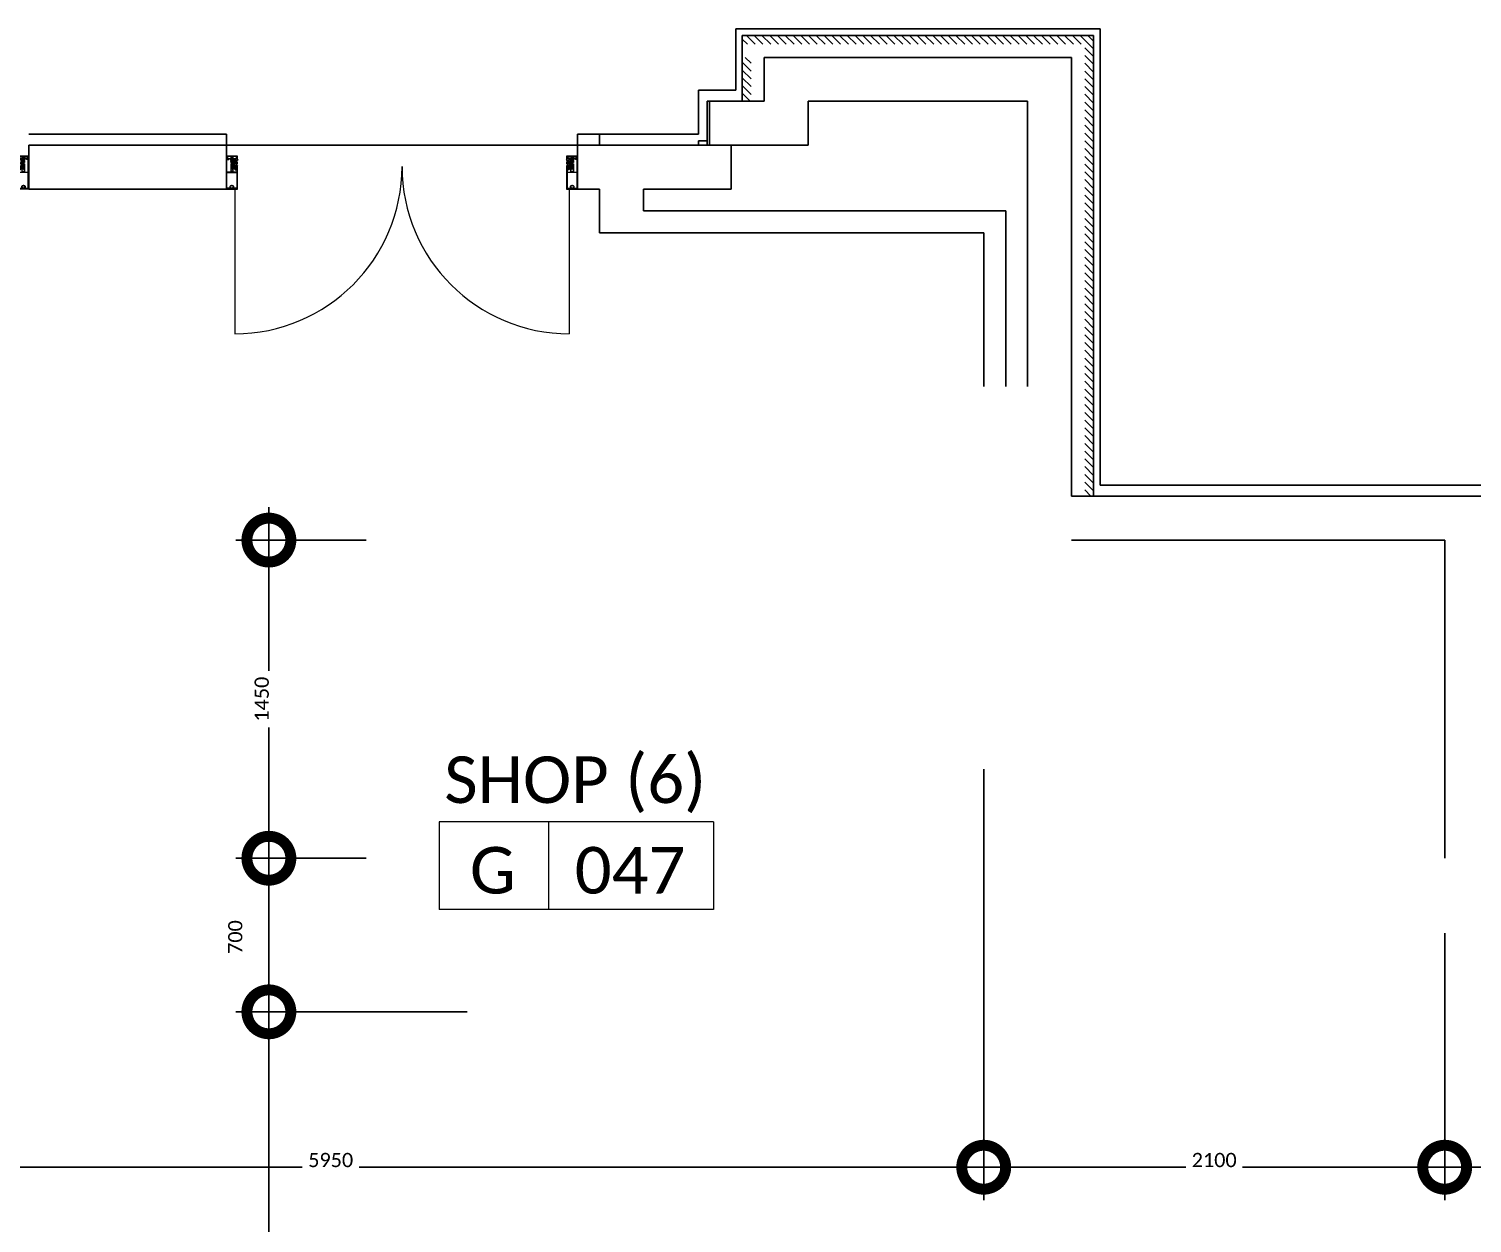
# Model space of a CAD drawing. Header units: metres. Extents: x 22.6 to 101.3, y 9.4 to 67.4.
# Drawn here: x 81.14 to 87.72, y 60.43 to 65.88 of the extents above; entities that cross this region are included whole.
import ezdxf

# ---------------------------------------------------------------- set-up
doc = ezdxf.new("R2010")
doc.units = ezdxf.units.M
doc.linetypes.add('ECG_Line-Ptrn-Sold', pattern=[9144.001, 9144, -0.001])
doc.layers.add('00', color=252, linetype='Continuous')
for name, color, linetype, lineweight in [('A-DIM', 7, 'Continuous', 5), ('A-DOOR', 5, 'Continuous', 5), ('A-HATCH', 1, 'Continuous', 9), ('A-TEXT', 7, 'ECG_Line-Ptrn-Sold', 13), ('A-WIN', 4, 'ECG_Line-Ptrn-Sold', 5)]:
    doc.layers.add(name, color=color, linetype=linetype, lineweight=lineweight)
doc.styles.add('Calibri', font='calibri.ttf', dxfattribs={"height": 0.212639})
doc.dimstyles.new('ECG_Dimn-Detl-100', dxfattribs={"dimscale": 0.3048, "dimtxt": 0.25, "dimasz": 1.312336, "dimexe": 0.492126, "dimexo": 0.0625, "dimgap": 0, "dimtad": 1, "dimdec": 0, "dimlfac": 1000, "dimzin": 0, "dimdsep": 46, "dimtxsty": 'Calibri', "dimblk1": 'DOTSMALL', "dimblk2": 'DOTSMALL', "dimsah": 1, "dimcen": 0.09, "dimdle": 0.492126, "dimazin": 0, "dimtfac": 1, "dimtdec": 4, "dimtix": 1, "dimtmove": 0, "dimatfit": 3, "dimfxl": 0.492126, "dimfxlon": 1, "dimtvp": 1, "dimtolj": 1, "dimtzin": 0, "dimarcsym": 2})
doc.dimstyles.new('ECG_Dimn-Detl-100_1', dxfattribs={"dimscale": 0.3048, "dimtxt": 0.25, "dimasz": 1.312336, "dimexe": 0.492126, "dimexo": 0.0625, "dimgap": 0, "dimtad": 1, "dimdec": 0, "dimlfac": 1000, "dimzin": 0, "dimdsep": 46, "dimtxsty": 'Calibri', "dimblk1": 'DOTSMALL', "dimblk2": 'DOTSMALL', "dimsah": 1, "dimcen": 0.09, "dimdle": 0.492126, "dimazin": 0, "dimtfac": 1, "dimtdec": 4, "dimtix": 1, "dimtmove": 2, "dimatfit": 3, "dimfxl": 0.492126, "dimfxlon": 1, "dimtvp": 1, "dimtolj": 1, "dimtzin": 0, "dimarcsym": 2})
doc.dimstyles.new('ECG_Dimn-Detl-100_2', dxfattribs={"dimscale": 0.3048, "dimtxt": 0.25, "dimasz": 1.312336, "dimexe": 0.492126, "dimexo": 0.0625, "dimgap": 0, "dimtad": 1, "dimdec": 0, "dimlfac": 1000, "dimzin": 0, "dimdsep": 46, "dimtxsty": 'Calibri', "dimblk1": 'DOTSMALL', "dimblk2": 'DOTSMALL', "dimsah": 1, "dimcen": 0.09, "dimdle": 0.492126, "dimazin": 0, "dimtfac": 1, "dimtdec": 4, "dimtix": 1, "dimtmove": 0, "dimatfit": 3, "dimfxl": 0.492126, "dimfxlon": 1, "dimtvp": 1, "dimtolj": 1, "dimtzin": 0, "dimarcsym": 2})
pattern_1 = [(135, (0, 0), (-0.0176776695, -0.0176776695), [])]

# ---------------------------------------------------------------- blocks, each defined once
blk = doc.blocks.new('M_Door-Curtain-Wall-Double-Storefront - M_Door-Curtain-Wall-Double-Storefront-3337631-GROUND FLOOR PLAN')
at = {"layer": 'A-DOOR'}
for p, q in [((-0.762, 0.118), (-0.762, 0.7775)), ((0.762, 0.118), (0.762, 0.7775))]:
    blk.add_line(p, q, dxfattribs=at)
for centre, start, end in [((-0.762, 0.0155), 0, 90), ((0.762, 0.0155), 90, 180)]:
    blk.add_arc(centre, 0.762, start, end, dxfattribs=at)
blk = doc.blocks.new('Rectangular Mullion - ECG-RIGHT-END-MULION-PROFIL-1987638-GROUND FLOOR PLAN')
at = {"layer": 'A-HATCH'}
for p, q in [((-0.0297, 0.0186), (-0.0315, 0.0129)), ((-0.0309, 0.0126), (-0.0292, 0.014)), ((-0.0299, 0.019), (-0.0299, 0.031)), ((-0.029, 0.019), (-0.0299, 0.019)), ((-0.0265, 0.019), (-0.0297, 0.019)), ((-0.0234, 0.0056), (-0.0292, 0.0056)), ((-0.0292, -0.0036), (-0.0292, 0.0056)), ((-0.0283, 0.004), (-0.0292, 0.004)), ((-0.0292, 0.004), (-0.0292, -0.0036)), ((-0.0284, 0.0225), (-0.029, 0.019)), ((-0.0049, 0.032), (-0.0289, 0.032)), ((-0.0282, 0.0224), (-0.0288, 0.019)), ((-0.0288, 0.019), (-0.0271, 0.019)), ((-0.0285, 0.0139), (-0.0282, 0.0126)), ((-0.0284, 0.03), (-0.0284, 0.0245)), ((-0.0283, 0.0048), (-0.024, 0.0048)), ((-0.0283, 0.0048), (-0.0283, 0.004)), ((-0.024, 0.0048), (-0.0283, 0.0048)), ((-0.0279, 0.0305), (-0.0049, 0.0305)), ((-0.0263, 0.028), (-0.0277, 0.0244)), ((-0.0277, 0.0126), (-0.0273, 0.0139)), ((-0.0273, 0.021), (-0.0263, 0.022)), ((-0.0273, 0.02), (-0.0273, 0.021)), ((-0.0265, 0.0213), (-0.0271, 0.0207)), ((-0.0267, 0.0139), (-0.0264, 0.0126)), ((-0.0265, 0.0203), (-0.0265, 0.019)), ((-0.0252, 0.028), (-0.0263, 0.028)), ((-0.0263, 0.022), (-0.0243, 0.022)), ((-0.0247, 0.0216), (-0.0258, 0.0216)), ((-0.0258, 0.0126), (-0.0255, 0.0139)), ((-0.0257, 0.0205), (-0.0257, 0.0185)), ((-0.0243, 0.0236), (-0.0253, 0.0264)), ((-0.0246, 0.0266), (-0.0252, 0.028)), ((-0.025, 0.0139), (-0.0247, 0.0126)), ((-0.0247, 0.0185), (-0.0247, 0.0205)), ((-0.0231, 0.0236), (-0.0243, 0.0236)), ((-0.0243, 0.022), (-0.0233, 0.021)), ((-0.0241, 0.0126), (-0.0238, 0.0139)), ((-0.024, 0.0048), (-0.022, 0.0035)), ((-0.022, 0.0035), (-0.024, 0.0048)), ((-0.0233, 0.0207), (-0.0239, 0.0213)), ((-0.0239, 0.019), (-0.0239, 0.0203)), ((-0.0207, 0.019), (-0.0239, 0.019)), ((-0.0049, 0.019), (-0.0235, 0.019)), ((-0.0202, 0.0036), (-0.0234, 0.0056)), ((-0.0233, 0.021), (-0.0233, 0.02)), ((-0.0232, 0.0139), (-0.0228, 0.0126)), ((-0.0213, 0.0218), (-0.0231, 0.0236)), ((-0.0223, 0.0126), (-0.0219, 0.0139)), ((-0.022, 0.0035), (-0.022, -0.0032)), ((-0.022, -0.0032), (-0.022, 0.0035)), ((-0.0113, 0.022), (-0.0213, 0.021)), ((-0.0213, 0.021), (-0.0213, 0.0218)), ((-0.0213, 0.014), (-0.0196, 0.0126)), ((-0.019, 0.0129), (-0.0207, 0.0186)), ((-0.0202, -0.0031), (-0.0202, 0.0036)), ((-0.0202, -0.0012), (-0.0202, 0.0013)), ((-0.0145, 0.0175), (-0.0145, -0.0266)), ((-0.011, 0.0175), (-0.0145, 0.0175)), ((-0.0113, 0.0223), (-0.0113, 0.0234)), ((-0.0113, 0.0234), (0.0014, 0.0234)), ((0.0014, 0.0223), (-0.0113, 0.0223)), ((-0.0049, 0.022), (-0.0113, 0.022)), ((-0.011, -0.0266), (-0.011, 0.0175)), ((-0.0079, 0.0183), (-0.0104, 0.0177)), ((-0.0104, 0.0177), (-0.0104, 0.0117)), ((-0.0086, 0.0117), (-0.0104, 0.0077)), ((-0.0104, 0.0117), (-0.0086, 0.0117)), ((-0.0104, 0.0077), (-0.0104, 0.0034)), ((-0.0104, 0.0034), (-0.0084, 0.0024)), ((-0.01, 0.0234), (-0.01, 0.0245)), ((-0.01, 0.0245), (0.0002, 0.0245)), ((0.0002, 0.0234), (-0.01, 0.0234)), ((-0.0098, 0.0167), (-0.0079, 0.0174)), ((-0.0098, 0.0127), (-0.0098, 0.0167)), ((-0.0079, 0.0122), (-0.0098, 0.0127)), ((-0.0096, 0.0275), (-0.0096, 0.0245)), ((-0.0096, 0.0069), (-0.0079, 0.0105)), ((-0.0096, 0.0041), (-0.0096, 0.0069)), ((-0.0084, 0.0035), (-0.0096, 0.0041)), ((-0.0015, 0.0277), (-0.0084, 0.0277)), ((-0.0084, 0.0024), (-0.0084, 0.0035)), ((-0.0079, 0.0174), (-0.0079, 0.0183)), ((-0.0079, 0.0105), (-0.0079, 0.0122)), ((-0.0077, 0.0177), (-0.0046, 0.0188)), ((-0.0022, 0.0175), (-0.0077, 0.0155)), ((-0.0022, 0.0154), (-0.0077, 0.0133)), ((-0.0022, 0.0132), (-0.0077, 0.0112)), ((-0.0022, 0.011), (-0.0077, 0.009)), ((-0.0022, 0.0096), (-0.0077, 0.0076)), ((-0.0022, 0.0074), (-0.0077, 0.0054)), ((-0.0022, 0.0052), (-0.0077, 0.0032)), ((-0.0022, 0.0031), (-0.0077, 0.0011)), ((-0.0022, 0.0007), (-0.0076, -0.0013)), ((-0.0073, 0.0181), (-0.0056, 0.0188)), ((-0.0056, 0.0188), (-0.0073, 0.0181)), ((-0.0027, 0.018), (-0.0073, 0.0159)), ((-0.0073, 0.0159), (-0.0027, 0.018)), ((-0.0027, 0.0158), (-0.0073, 0.0137)), ((-0.0073, 0.0137), (-0.0027, 0.0158)), ((-0.0027, 0.0136), (-0.0073, 0.0116)), ((-0.0073, 0.0116), (-0.0027, 0.0136)), ((-0.0027, 0.0114), (-0.0073, 0.0094)), ((-0.0073, 0.0094), (-0.0027, 0.0114)), ((-0.0027, 0.01), (-0.0073, 0.008)), ((-0.0073, 0.008), (-0.0027, 0.01)), ((-0.0027, 0.0079), (-0.0073, 0.0058)), ((-0.0073, 0.0058), (-0.0027, 0.0079)), ((-0.0027, 0.0057), (-0.0073, 0.0036)), ((-0.0073, 0.0036), (-0.0027, 0.0057)), ((-0.0027, 0.0035), (-0.0073, 0.0015)), ((-0.0073, 0.0015), (-0.0027, 0.0035)), ((-0.0027, 0.0012), (-0.0073, -0.0009)), ((-0.0073, -0.0009), (-0.0027, 0.0012)), ((-0.0072, 0.0275), (-0.0072, 0.0245)), ((-0.0072, 0.0223), (-0.0027, 0.0223)), ((-0.0072, 0.0188), (-0.0072, 0.0223)), ((-0.0072, 0.0188), (-0.0056, 0.0188)), ((-0.0027, 0.0188), (-0.0072, 0.0188)), ((-0.0027, 0.0171), (-0.0072, 0.0151)), ((-0.0072, 0.0151), (-0.003, 0.017)), ((-0.0027, 0.0149), (-0.0072, 0.0129)), ((-0.0072, 0.0129), (-0.003, 0.0148)), ((-0.0027, 0.0127), (-0.0072, 0.0107)), ((-0.0072, 0.0107), (-0.003, 0.0126)), ((-0.0027, 0.0106), (-0.0072, 0.0085)), ((-0.0072, 0.0085), (-0.003, 0.0104)), ((-0.0027, 0.0092), (-0.0072, 0.0071)), ((-0.0072, 0.0071), (-0.003, 0.009)), ((-0.0027, 0.007), (-0.0072, 0.005)), ((-0.0072, 0.005), (-0.003, 0.0068)), ((-0.0027, 0.0048), (-0.0072, 0.0028)), ((-0.0072, 0.0028), (-0.003, 0.0047)), ((-0.0027, 0.0026), (-0.0072, 0.0006)), ((-0.0072, 0.0006), (-0.003, 0.0025)), ((-0.0027, 0.0003), (-0.0072, -0.0017)), ((-0.0072, -0.0017), (-0.003, 0.0001)), ((-0.007, 0.0173), (-0.0037, 0.0188)), ((-0.0037, 0.0188), (-0.007, 0.0173)), ((-0.0056, 0.0188), (-0.0046, 0.0188)), ((0.0191, 0.032), (-0.0049, 0.032)), ((-0.0049, 0.0305), (0.0181, 0.0305)), ((0.0015, 0.022), (-0.0049, 0.022)), ((0.0137, 0.019), (-0.0049, 0.019)), ((-0.0046, 0.0188), (-0.0037, 0.0188)), ((-0.0037, 0.0188), (-0.0027, 0.0188)), ((-0.0027, 0.0275), (-0.0027, 0.0245)), ((-0.0027, 0.0223), (-0.0027, 0.0188)), ((-0.0018, 0.0174), (-0.0018, 0.0183)), ((-0.0018, 0.0183), (0.0007, 0.0177)), ((0.0001, 0.0167), (-0.0018, 0.0174)), ((-0.0018, 0.0122), (0.0001, 0.0127)), ((-0.0018, 0.0105), (-0.0018, 0.0122)), ((-0.0001, 0.0069), (-0.0018, 0.0105)), ((-0.0014, 0.0035), (-0.0001, 0.0041)), ((-0.0014, 0.0024), (-0.0014, 0.0035)), ((0.0007, 0.0034), (-0.0014, 0.0024)), ((-0.0011, 0.0117), (0.0007, 0.0077)), ((0.0007, 0.0117), (-0.0011, 0.0117)), ((-0.0003, 0.0275), (-0.0003, 0.0245)), ((-0.0001, 0.0041), (-0.0001, 0.0069)), ((0.0001, 0.0127), (0.0001, 0.0167)), ((0.0002, 0.0245), (0.0002, 0.0234)), ((0.0007, 0.0177), (0.0007, 0.0117)), ((0.0007, 0.0077), (0.0007, 0.0034)), ((0.0014, 0.0234), (0.0014, 0.0223)), ((0.0115, 0.021), (0.0015, 0.022)), ((0.0098, 0.0167), (0.0098, 0.019)), ((0.0176, 0.0167), (0.0098, 0.0167)), ((0.0109, 0.019), (0.0141, 0.019)), ((0.0132, 0.0236), (0.0115, 0.0218)), ((0.0115, 0.0218), (0.0115, 0.021)), ((0.0144, 0.0236), (0.0132, 0.0236)), ((0.0145, 0.022), (0.0135, 0.021)), ((0.0135, 0.0207), (0.0141, 0.0213)), ((0.0135, 0.021), (0.0135, 0.02)), ((0.0141, 0.019), (0.0141, 0.0203)), ((0.0155, 0.0264), (0.0144, 0.0236)), ((0.0165, 0.022), (0.0145, 0.022)), ((0.0153, 0.028), (0.0148, 0.0266)), ((0.0148, 0.0216), (0.0159, 0.0216)), ((0.0149, 0.0185), (0.0149, 0.0205)), ((0.0165, 0.028), (0.0153, 0.028)), ((0.0159, 0.0205), (0.0159, 0.0185)), ((0.0178, 0.0244), (0.0165, 0.028)), ((0.0175, 0.021), (0.0165, 0.022)), ((0.0167, 0.0213), (0.0172, 0.0207)), ((0.0167, 0.0203), (0.0167, 0.019)), ((0.0167, 0.019), (0.0199, 0.019)), ((0.0175, 0.02), (0.0175, 0.021)), ((0.019, 0.019), (0.0176, 0.019)), ((0.0176, -0.041), (0.0176, 0.0167)), ((0.0184, 0.0224), (0.019, 0.019)), ((0.0185, 0.0225), (0.0192, 0.019)), ((0.0186, 0.03), (0.0186, 0.0245)), ((0.0192, 0.019), (0.0201, 0.019)), ((0.0201, 0.019), (0.0201, 0.031)), ((0.0201, 0.019), (0.0201, -0.118)), ((-0.0304, -0.0129), (-0.0312, -0.0136)), ((-0.0295, -0.0142), (-0.0309, -0.0128)), ((-0.0299, -0.0213), (-0.0276, -0.0213)), ((-0.0299, -0.118), (-0.0299, -0.0213)), ((-0.0289, -0.0135), (-0.0295, -0.0142)), ((-0.0292, -0.0036), (-0.0292, -0.0053)), ((-0.0283, -0.0036), (-0.0292, -0.0036)), ((-0.0292, -0.0036), (-0.0283, -0.0036)), ((-0.0292, -0.0053), (-0.0238, -0.0053)), ((-0.027, -0.0198), (-0.0285, -0.0213)), ((-0.0284, -0.0152), (-0.0277, -0.0145)), ((-0.0261, -0.0151), (-0.0284, -0.0175)), ((-0.0284, -0.0152), (-0.0269, -0.0168)), ((-0.0284, -0.0213), (-0.0284, -0.0152)), ((-0.0284, -0.0175), (-0.0276, -0.0183)), ((-0.0276, -0.0183), (-0.0284, -0.0191)), ((-0.0284, -0.0191), (-0.025, -0.0225)), ((-0.0269, -0.0213), (-0.0284, -0.0213)), ((-0.0284, -0.0225), (-0.0284, -0.0263)), ((-0.0269, -0.0225), (-0.0284, -0.0225)), ((-0.0284, -0.0263), (-0.0262, -0.0263)), ((-0.0283, -0.0044), (-0.0283, -0.0036)), ((-0.0283, -0.0036), (-0.0283, -0.0044)), ((-0.024, -0.0044), (-0.0283, -0.0044)), ((-0.0283, -0.0044), (-0.024, -0.0044)), ((-0.0278, -0.0225), (-0.0269, -0.0225)), ((-0.0269, -0.0241), (-0.0278, -0.0225)), ((-0.0276, -0.0196), (-0.0276, -0.0171)), ((-0.0276, -0.0213), (-0.0269, -0.022)), ((-0.0274, -0.0225), (-0.0258, -0.0241)), ((-0.0274, -0.0298), (-0.0274, -0.041)), ((-0.0194, -0.0298), (-0.0274, -0.0298)), ((-0.0274, -0.041), (-0.0104, -0.041)), ((-0.0274, -0.043), (-0.0274, -0.114)), ((0.0176, -0.043), (-0.0274, -0.043)), ((-0.0273, -0.0168), (-0.0249, -0.0168)), ((-0.0248, -0.0198), (-0.0273, -0.0198)), ((-0.0272, -0.0151), (-0.0254, -0.0151)), ((-0.0269, -0.022), (-0.0248, -0.0198)), ((-0.0269, -0.0225), (-0.0269, -0.0213)), ((-0.0243, -0.0241), (-0.0269, -0.0241)), ((-0.025, -0.0225), (-0.0267, -0.0241)), ((-0.0262, -0.0263), (-0.0262, -0.0278)), ((-0.0262, -0.0278), (-0.0222, -0.0278)), ((-0.0258, -0.0151), (-0.0228, -0.0181)), ((-0.0229, -0.0141), (-0.0256, -0.0168)), ((-0.0255, -0.0198), (-0.0241, -0.0213)), ((-0.0225, -0.0168), (-0.025, -0.0144)), ((-0.0247, -0.023), (-0.0236, -0.0241)), ((-0.0217, -0.0151), (-0.0246, -0.018)), ((-0.0246, -0.0171), (-0.0246, -0.0196)), ((-0.0246, -0.0185), (-0.0214, -0.0217)), ((-0.0234, -0.023), (-0.0245, -0.0241)), ((-0.0214, -0.0241), (-0.0243, -0.0241)), ((-0.0241, -0.0213), (-0.0226, -0.0198)), ((-0.022, -0.0032), (-0.024, -0.0044)), ((-0.024, -0.0044), (-0.022, -0.0032)), ((-0.0238, -0.0053), (-0.0202, -0.0031)), ((-0.0221, -0.0151), (-0.0232, -0.0139)), ((-0.0228, -0.0171), (-0.0228, -0.0196)), ((-0.0226, -0.0198), (-0.0201, -0.0198)), ((-0.0201, -0.0168), (-0.0225, -0.0168)), ((-0.0225, -0.023), (-0.0214, -0.0241)), ((-0.0204, -0.0198), (-0.0223, -0.0217)), ((-0.0207, -0.0225), (-0.0223, -0.0241)), ((-0.0222, -0.0263), (-0.0199, -0.0263)), ((-0.0222, -0.0278), (-0.0222, -0.0263)), ((-0.0202, -0.0151), (-0.0221, -0.0151)), ((-0.022, -0.0151), (-0.0203, -0.0168)), ((-0.0214, -0.022), (-0.0207, -0.0213)), ((-0.0214, -0.0213), (-0.0214, -0.0225)), ((-0.019, -0.0213), (-0.0214, -0.0213)), ((-0.0199, -0.0225), (-0.0214, -0.0225)), ((-0.0206, -0.0225), (-0.0214, -0.0241)), ((-0.0214, -0.0225), (-0.0207, -0.0225)), ((-0.0174, -0.013), (-0.0213, -0.0168)), ((-0.0197, -0.0213), (-0.0211, -0.0198)), ((-0.0207, -0.0213), (-0.0184, -0.0213)), ((-0.0201, -0.0149), (-0.019, -0.016)), ((-0.0199, -0.0263), (-0.0199, -0.0225)), ((-0.019, -0.0167), (-0.0198, -0.0176)), ((-0.0198, -0.0196), (-0.0198, -0.0171)), ((-0.0198, -0.0173), (-0.019, -0.0182)), ((-0.019, -0.0184), (-0.0198, -0.0192)), ((-0.0198, -0.0189), (-0.019, -0.0198)), ((-0.019, -0.0205), (-0.0197, -0.0213)), ((-0.019, -0.0138), (-0.0183, -0.0145)), ((-0.019, -0.0151), (-0.019, -0.0213)), ((-0.0184, -0.0213), (-0.0184, -0.0288)), ((-0.0168, -0.0138), (-0.0174, -0.013)), ((-0.0145, -0.0266), (-0.011, -0.0266)), ((-0.009, -0.0033), (-0.0104, -0.0033)), ((-0.0104, -0.0033), (-0.0088, -0.0033)), ((-0.0104, -0.041), (-0.0104, -0.0033)), ((-0.0088, -0.0033), (-0.0078, -0.0043)), ((-0.0084, -0.041), (-0.0084, -0.0372)), ((-0.0049, -0.041), (-0.0084, -0.041)), ((-0.0079, -0.0367), (-0.0019, -0.0367)), ((-0.0022, -0.0036), (-0.0078, -0.0057)), ((-0.0078, -0.0043), (-0.0078, -0.0266)), ((-0.0022, -0.0071), (-0.0078, -0.0092)), ((-0.0022, -0.0093), (-0.0078, -0.0113)), ((-0.0022, -0.0115), (-0.0078, -0.0135)), ((-0.0022, -0.0137), (-0.0078, -0.0157)), ((-0.0022, -0.0158), (-0.0078, -0.0179)), ((-0.0022, -0.018), (-0.0078, -0.02)), ((-0.0078, -0.0266), (-0.0049, -0.0295)), ((-0.0023, -0.0015), (-0.0077, -0.0035)), ((-0.0027, -0.001), (-0.0073, -0.0031)), ((-0.0073, -0.0031), (-0.0027, -0.001)), ((-0.0027, -0.0032), (-0.0073, -0.0053)), ((-0.0073, -0.0053), (-0.0027, -0.0032)), ((-0.0073, -0.0074), (-0.0027, -0.0054)), ((-0.0027, -0.0054), (-0.0073, -0.0074)), ((-0.0027, -0.0067), (-0.0073, -0.0087)), ((-0.0073, -0.0087), (-0.0027, -0.0067)), ((-0.0027, -0.0089), (-0.0073, -0.0109)), ((-0.0073, -0.0109), (-0.0027, -0.0089)), ((-0.0027, -0.011), (-0.0073, -0.0131)), ((-0.0073, -0.0131), (-0.0027, -0.011)), ((-0.0027, -0.0132), (-0.0073, -0.0153)), ((-0.0073, -0.0153), (-0.0027, -0.0132)), ((-0.0027, -0.0154), (-0.0073, -0.0174)), ((-0.0073, -0.0174), (-0.0027, -0.0154)), ((-0.0027, -0.0176), (-0.0073, -0.0196)), ((-0.0073, -0.0196), (-0.0027, -0.0176)), ((-0.0027, -0.0019), (-0.0072, -0.0039)), ((-0.0072, -0.0039), (-0.003, -0.002)), ((-0.0027, -0.0041), (-0.0072, -0.0061)), ((-0.0072, -0.0061), (-0.0031, -0.0042)), ((-0.0027, -0.0054), (-0.0072, -0.0074)), ((-0.0072, -0.0074), (-0.003, -0.0055)), ((-0.0027, -0.0076), (-0.0072, -0.0096)), ((-0.0072, -0.0096), (-0.003, -0.0077)), ((-0.0027, -0.0097), (-0.0072, -0.0118)), ((-0.0072, -0.0118), (-0.003, -0.0099)), ((-0.0027, -0.0119), (-0.0072, -0.0139)), ((-0.0072, -0.0139), (-0.003, -0.012)), ((-0.0027, -0.0141), (-0.0072, -0.0161)), ((-0.0072, -0.0161), (-0.003, -0.0142)), ((-0.0027, -0.0163), (-0.0072, -0.0183)), ((-0.0072, -0.0183), (-0.003, -0.0164)), ((-0.0027, -0.0184), (-0.0072, -0.0205)), ((-0.0072, -0.0205), (-0.0032, -0.0186)), ((-0.0069, -0.0216), (-0.0027, -0.0197)), ((-0.0027, -0.0197), (-0.0069, -0.0216)), ((-0.0067, -0.0218), (-0.0067, -0.0249)), ((-0.0067, -0.0249), (-0.0049, -0.0266)), ((-0.0022, -0.0202), (-0.0066, -0.0218)), ((-0.0066, -0.0218), (-0.0053, -0.0218)), ((-0.0053, -0.0218), (-0.0027, -0.0206)), ((-0.0053, -0.0218), (-0.003, -0.0207)), ((-0.003, -0.0218), (-0.0053, -0.0218)), ((-0.0049, -0.0266), (-0.003, -0.0249)), ((-0.0049, -0.0295), (-0.0019, -0.0266)), ((-0.0014, -0.041), (-0.0049, -0.041)), ((-0.003, -0.0249), (-0.003, -0.0218)), ((-0.0019, -0.0042), (-0.001, -0.0033)), ((-0.0019, -0.0266), (-0.0019, -0.0042)), ((-0.0014, -0.0372), (-0.0014, -0.041)), ((-0.001, -0.0033), (0.0006, -0.0033)), ((0, -0.0033), (-0.001, -0.0033)), ((-0.001, -0.0033), (0.0006, -0.0033)), ((0.0006, -0.0033), (0.0006, -0.041)), ((0.0006, -0.041), (0.0176, -0.041)), ((0.0176, -0.114), (0.0176, -0.043)), ((0.0201, -0.118), (-0.0299, -0.118)), ((-0.0274, -0.114), (-0.0102, -0.114)), ((0.0003, -0.114), (0.0176, -0.114))]:
    blk.add_line(p, q, dxfattribs=at)
blk.add_circle((-0.0049, -0.108), 0.006, dxfattribs=at)
for centre, radius, start, end in [((-0.0289, 0.031), 0.001, 90, 180), ((-0.0289, 0.031), 0.001, 90, 180), ((-0.0279, 0.03), 0.0005, 90, 180), ((-0.0284, 0.0235), 0.001, 270.98384, 90), ((-0.0283, 0.0235), 0.0011, 275.23266, 53.27001), ((-0.0258, 0.0206), 0.001, 90, 135), ((-0.0247, 0.0206), 0.001, 45, 90), ((-0.0084, 0.0241), 0.00359, 70.3614, 109.6386), ((-0.0049, 0.0157), 0.012, 79.28835, 100.71165), ((-0.0015, 0.0241), 0.00359, 70.3614, 109.6386), ((0.0148, 0.0206), 0.001, 90, 135), ((0.0159, 0.0206), 0.001, 45, 90), ((0.0185, 0.0235), 0.0011, 126.72999, 264.76734), ((0.0186, 0.0235), 0.001, 90, 269.01616), ((0.0181, 0.03), 0.0005, 0, 90), ((0.0191, 0.031), 0.001, 0, 90), ((0.0191, 0.031), 0.001, 0, 90), ((-0.0317, -0.018), 0.0044, 40.16034, 86.95332), ((-0.0315, -0.018), 0.00517, 33.53678, 87.44457), ((-0.0237, -0.0155), 0.00171, 90, 164.9371), ((-0.0237, -0.0155), 0.00171, 15.0629, 90), ((-0.0159, -0.018), 0.00517, 90.24521, 146.46322), ((-0.0194, -0.0288), 0.001, 270, 0), ((-0.0157, -0.018), 0.0044, 93.04668, 138.45549), ((-0.0079, -0.0372), 0.0005, 90, 180), ((-0.0005, -0.0259), 0.00439, 124.47148, 188.59898), ((-0.0019, -0.0372), 0.0005, 360, 90), ((-0.0049, -0.108), 0.008, 311.40962, 228.59038)]:
    blk.add_arc(centre, radius, start, end, dxfattribs=at)
blk = doc.blocks.new('Rectangular Mullion - ECG-RIGHT-END-MULION-DETAIL-3271408-GROUND FLOOR PLAN')
at = {"layer": 'A-WIN'}
for p, q in [((-0.05, 0.012), (-0.05, 0.032)), ((-0.05, 0.032), (0, 0.032)), ((-0.038, 0.012), (-0.05, 0.012)), ((-0.038, -0.012), (-0.038, 0.012)), ((0, 0.032), (0, -0.118)), ((-0.05, -0.118), (-0.05, -0.012)), ((-0.05, -0.012), (-0.038, -0.012)), ((0, -0.118), (-0.05, -0.118))]:
    blk.add_line(p, q, dxfattribs=at)
blk = doc.blocks.new('Rectangular Mullion - ECG-LEFT-END-MULION-PROFIL-1987639-GROUND FLOOR PLAN')
at = {"layer": 'A-HATCH'}
for p, q in [((-0.0201, 0.019), (-0.0201, 0.031)), ((-0.0192, 0.019), (-0.0201, 0.019)), ((-0.0201, 0.019), (-0.0201, -0.118)), ((-0.0167, 0.019), (-0.0199, 0.019)), ((-0.0185, 0.0225), (-0.0192, 0.019)), ((-0.0191, 0.032), (0.0049, 0.032)), ((-0.0184, 0.0224), (-0.019, 0.019)), ((-0.019, 0.019), (-0.0176, 0.019)), ((-0.0186, 0.03), (-0.0186, 0.0245)), ((0.0049, 0.0305), (-0.0181, 0.0305)), ((-0.0178, 0.0244), (-0.0165, 0.028)), ((-0.0176, 0.0167), (-0.0098, 0.0167)), ((-0.0176, -0.041), (-0.0176, 0.0167)), ((-0.0175, 0.021), (-0.0165, 0.022)), ((-0.0175, 0.02), (-0.0175, 0.021)), ((-0.0167, 0.0213), (-0.0172, 0.0207)), ((-0.0167, 0.0203), (-0.0167, 0.019)), ((-0.0165, 0.028), (-0.0153, 0.028)), ((-0.0165, 0.022), (-0.0145, 0.022)), ((-0.0148, 0.0216), (-0.0159, 0.0216)), ((-0.0159, 0.0205), (-0.0159, 0.0185)), ((-0.0155, 0.0264), (-0.0144, 0.0236)), ((-0.0153, 0.028), (-0.0148, 0.0266)), ((-0.0149, 0.0185), (-0.0149, 0.0205)), ((-0.0145, 0.022), (-0.0135, 0.021)), ((-0.0144, 0.0236), (-0.0132, 0.0236)), ((-0.0135, 0.0207), (-0.0141, 0.0213)), ((-0.0141, 0.019), (-0.0141, 0.0203)), ((-0.0109, 0.019), (-0.0141, 0.019)), ((-0.0137, 0.019), (0.0049, 0.019)), ((-0.0135, 0.021), (-0.0135, 0.02)), ((-0.0132, 0.0236), (-0.0115, 0.0218)), ((-0.0115, 0.021), (-0.0015, 0.022)), ((-0.0115, 0.0218), (-0.0115, 0.021)), ((-0.0098, 0.0167), (-0.0098, 0.019)), ((-0.0015, 0.022), (0.0049, 0.022)), ((-0.0014, 0.0234), (-0.0014, 0.0223)), ((0.0113, 0.0234), (-0.0014, 0.0234)), ((-0.0014, 0.0223), (0.0113, 0.0223)), ((0.0018, 0.0183), (-0.0007, 0.0177)), ((-0.0007, 0.0177), (-0.0007, 0.0117)), ((0.0011, 0.0117), (-0.0007, 0.0077)), ((-0.0007, 0.0117), (0.0011, 0.0117)), ((-0.0007, 0.0077), (-0.0007, 0.0034)), ((-0.0007, 0.0034), (0.0014, 0.0024)), ((-0.0002, 0.0245), (-0.0002, 0.0234)), ((0.01, 0.0245), (-0.0002, 0.0245)), ((-0.0002, 0.0234), (0.01, 0.0234)), ((-0.0001, 0.0167), (0.0018, 0.0174)), ((-0.0001, 0.0127), (-0.0001, 0.0167)), ((0.0018, 0.0122), (-0.0001, 0.0127)), ((0.0001, 0.0069), (0.0018, 0.0105)), ((0.0001, 0.0041), (0.0001, 0.0069)), ((0.0014, 0.0035), (0.0001, 0.0041)), ((0.0003, 0.0275), (0.0003, 0.0245)), ((0.0014, 0.0024), (0.0014, 0.0035)), ((0.0015, 0.0277), (0.0084, 0.0277)), ((0.0018, 0.0174), (0.0018, 0.0183)), ((0.0018, 0.0105), (0.0018, 0.0122)), ((0.0022, 0.0175), (0.0077, 0.0155)), ((0.0022, 0.0154), (0.0077, 0.0133)), ((0.0022, 0.0132), (0.0077, 0.0112)), ((0.0022, 0.011), (0.0077, 0.009)), ((0.0022, 0.0096), (0.0077, 0.0076)), ((0.0022, 0.0074), (0.0077, 0.0054)), ((0.0022, 0.0052), (0.0077, 0.0032)), ((0.0022, 0.0031), (0.0077, 0.0011)), ((0.0022, 0.0007), (0.0076, -0.0013)), ((0.0027, 0.0275), (0.0027, 0.0245)), ((0.0027, 0.0223), (0.0027, 0.0188)), ((0.0072, 0.0223), (0.0027, 0.0223)), ((0.0027, 0.0188), (0.0072, 0.0188)), ((0.0037, 0.0188), (0.0027, 0.0188)), ((0.0027, 0.018), (0.0073, 0.0159)), ((0.0073, 0.0159), (0.0027, 0.018)), ((0.0027, 0.0171), (0.0072, 0.0151)), ((0.0027, 0.0158), (0.0073, 0.0137)), ((0.0073, 0.0137), (0.0027, 0.0158)), ((0.0027, 0.0149), (0.0072, 0.0129)), ((0.0027, 0.0136), (0.0073, 0.0116)), ((0.0073, 0.0116), (0.0027, 0.0136)), ((0.0027, 0.0127), (0.0072, 0.0107)), ((0.0027, 0.0114), (0.0073, 0.0094)), ((0.0073, 0.0094), (0.0027, 0.0114)), ((0.0027, 0.0106), (0.0072, 0.0085)), ((0.0027, 0.01), (0.0073, 0.008)), ((0.0073, 0.008), (0.0027, 0.01)), ((0.0027, 0.0092), (0.0072, 0.0071)), ((0.0027, 0.0079), (0.0073, 0.0058)), ((0.0073, 0.0058), (0.0027, 0.0079)), ((0.0027, 0.007), (0.0072, 0.005)), ((0.0027, 0.0057), (0.0073, 0.0036)), ((0.0073, 0.0036), (0.0027, 0.0057)), ((0.0027, 0.0048), (0.0072, 0.0028)), ((0.0027, 0.0035), (0.0073, 0.0015)), ((0.0073, 0.0015), (0.0027, 0.0035)), ((0.0027, 0.0026), (0.0072, 0.0006)), ((0.0027, 0.0012), (0.0073, -0.0009)), ((0.0073, -0.0009), (0.0027, 0.0012)), ((0.0027, 0.0003), (0.0072, -0.0017)), ((0.0072, 0.0151), (0.003, 0.017)), ((0.0072, 0.0129), (0.003, 0.0148)), ((0.0072, 0.0107), (0.003, 0.0126)), ((0.0072, 0.0085), (0.003, 0.0104)), ((0.0072, 0.0071), (0.003, 0.009)), ((0.0072, 0.005), (0.003, 0.0068)), ((0.0072, 0.0028), (0.003, 0.0047)), ((0.0072, 0.0006), (0.003, 0.0025)), ((0.0072, -0.0017), (0.003, 0.0001)), ((0.007, 0.0173), (0.0037, 0.0188)), ((0.0037, 0.0188), (0.007, 0.0173)), ((0.0046, 0.0188), (0.0037, 0.0188)), ((0.0056, 0.0188), (0.0046, 0.0188)), ((0.0077, 0.0177), (0.0046, 0.0188)), ((0.0049, 0.032), (0.0289, 0.032)), ((0.0279, 0.0305), (0.0049, 0.0305)), ((0.0049, 0.022), (0.0113, 0.022)), ((0.0049, 0.019), (0.0235, 0.019)), ((0.0073, 0.0181), (0.0056, 0.0188)), ((0.0056, 0.0188), (0.0073, 0.0181)), ((0.0072, 0.0188), (0.0056, 0.0188)), ((0.0072, 0.0275), (0.0072, 0.0245)), ((0.0072, 0.0188), (0.0072, 0.0223)), ((0.0079, 0.0174), (0.0079, 0.0183)), ((0.0079, 0.0183), (0.0104, 0.0177)), ((0.0098, 0.0167), (0.0079, 0.0174)), ((0.0079, 0.0122), (0.0098, 0.0127)), ((0.0079, 0.0105), (0.0079, 0.0122)), ((0.0096, 0.0069), (0.0079, 0.0105)), ((0.0084, 0.0035), (0.0096, 0.0041)), ((0.0084, 0.0024), (0.0084, 0.0035)), ((0.0104, 0.0034), (0.0084, 0.0024)), ((0.0086, 0.0117), (0.0104, 0.0077)), ((0.0104, 0.0117), (0.0086, 0.0117)), ((0.0096, 0.0275), (0.0096, 0.0245)), ((0.0096, 0.0041), (0.0096, 0.0069)), ((0.0098, 0.0127), (0.0098, 0.0167)), ((0.01, 0.0234), (0.01, 0.0245)), ((0.0104, 0.0177), (0.0104, 0.0117)), ((0.0104, 0.0077), (0.0104, 0.0034)), ((0.011, 0.0175), (0.0145, 0.0175)), ((0.011, -0.0266), (0.011, 0.0175)), ((0.0113, 0.0223), (0.0113, 0.0234)), ((0.0113, 0.022), (0.0213, 0.021)), ((0.0145, 0.0175), (0.0145, -0.0266)), ((0.019, 0.0129), (0.0207, 0.0186)), ((0.0213, 0.014), (0.0196, 0.0126)), ((0.0202, 0.0036), (0.0234, 0.0056)), ((0.0202, -0.0031), (0.0202, 0.0036)), ((0.0202, -0.0012), (0.0202, 0.0013)), ((0.0207, 0.019), (0.0239, 0.019)), ((0.0213, 0.0218), (0.0231, 0.0236)), ((0.0213, 0.021), (0.0213, 0.0218)), ((0.0223, 0.0126), (0.0219, 0.0139)), ((0.024, 0.0048), (0.022, 0.0035)), ((0.022, 0.0035), (0.024, 0.0048)), ((0.022, 0.0035), (0.022, -0.0032)), ((0.022, -0.0032), (0.022, 0.0035)), ((0.0232, 0.0139), (0.0228, 0.0126)), ((0.0231, 0.0236), (0.0243, 0.0236)), ((0.0243, 0.022), (0.0233, 0.021)), ((0.0233, 0.0207), (0.0239, 0.0213)), ((0.0233, 0.021), (0.0233, 0.02)), ((0.0234, 0.0056), (0.0292, 0.0056)), ((0.0241, 0.0126), (0.0238, 0.0139)), ((0.0239, 0.019), (0.0239, 0.0203)), ((0.0283, 0.0048), (0.024, 0.0048)), ((0.024, 0.0048), (0.0283, 0.0048)), ((0.0243, 0.0236), (0.0253, 0.0264)), ((0.0263, 0.022), (0.0243, 0.022)), ((0.0246, 0.0266), (0.0252, 0.028)), ((0.0247, 0.0216), (0.0258, 0.0216)), ((0.0247, 0.0185), (0.0247, 0.0205)), ((0.025, 0.0139), (0.0247, 0.0126)), ((0.0252, 0.028), (0.0263, 0.028)), ((0.0258, 0.0126), (0.0255, 0.0139)), ((0.0257, 0.0205), (0.0257, 0.0185)), ((0.0263, 0.028), (0.0277, 0.0244)), ((0.0273, 0.021), (0.0263, 0.022)), ((0.0267, 0.0139), (0.0264, 0.0126)), ((0.0265, 0.0213), (0.0271, 0.0207)), ((0.0265, 0.0203), (0.0265, 0.019)), ((0.0265, 0.019), (0.0297, 0.019)), ((0.0288, 0.019), (0.0271, 0.019)), ((0.0273, 0.02), (0.0273, 0.021)), ((0.0277, 0.0126), (0.0273, 0.0139)), ((0.0282, 0.0224), (0.0288, 0.019)), ((0.0285, 0.0139), (0.0282, 0.0126)), ((0.0283, 0.0048), (0.0283, 0.004)), ((0.0283, 0.004), (0.0292, 0.004)), ((0.0284, 0.03), (0.0284, 0.0245)), ((0.0284, 0.0225), (0.029, 0.019)), ((0.029, 0.019), (0.0299, 0.019)), ((0.0309, 0.0126), (0.0292, 0.014)), ((0.0292, -0.0036), (0.0292, 0.0056)), ((0.0292, 0.004), (0.0292, -0.0036)), ((0.0297, 0.0186), (0.0315, 0.0129)), ((0.0299, 0.019), (0.0299, 0.031)), ((-0.0006, -0.041), (-0.0176, -0.041)), ((-0.0176, -0.043), (0.0274, -0.043)), ((-0.0176, -0.114), (-0.0176, -0.043)), ((0.001, -0.0033), (-0.0006, -0.0033)), ((-0.0006, -0.0033), (-0.0006, -0.041)), ((0.001, -0.0033), (-0.0006, -0.0033)), ((0, -0.0033), (0.001, -0.0033)), ((0.0019, -0.0042), (0.001, -0.0033)), ((0.0014, -0.0372), (0.0014, -0.041)), ((0.0014, -0.041), (0.0049, -0.041)), ((0.0019, -0.0266), (0.0019, -0.0042)), ((0.0049, -0.0295), (0.0019, -0.0266)), ((0.0079, -0.0367), (0.0019, -0.0367)), ((0.0022, -0.0036), (0.0078, -0.0057)), ((0.0022, -0.0071), (0.0078, -0.0092)), ((0.0022, -0.0093), (0.0078, -0.0113)), ((0.0022, -0.0115), (0.0078, -0.0135)), ((0.0022, -0.0137), (0.0078, -0.0157)), ((0.0022, -0.0158), (0.0078, -0.0179)), ((0.0022, -0.018), (0.0078, -0.02)), ((0.0022, -0.0202), (0.0066, -0.0218)), ((0.0023, -0.0015), (0.0077, -0.0035)), ((0.0027, -0.001), (0.0073, -0.0031)), ((0.0073, -0.0031), (0.0027, -0.001)), ((0.0027, -0.0019), (0.0072, -0.0039)), ((0.0027, -0.0032), (0.0073, -0.0053)), ((0.0073, -0.0053), (0.0027, -0.0032)), ((0.0027, -0.0041), (0.0072, -0.0061)), ((0.0027, -0.0054), (0.0072, -0.0074)), ((0.0073, -0.0074), (0.0027, -0.0054)), ((0.0027, -0.0054), (0.0073, -0.0074)), ((0.0027, -0.0067), (0.0073, -0.0087)), ((0.0073, -0.0087), (0.0027, -0.0067)), ((0.0027, -0.0076), (0.0072, -0.0096)), ((0.0027, -0.0089), (0.0073, -0.0109)), ((0.0073, -0.0109), (0.0027, -0.0089)), ((0.0027, -0.0097), (0.0072, -0.0118)), ((0.0027, -0.011), (0.0073, -0.0131)), ((0.0073, -0.0131), (0.0027, -0.011)), ((0.0027, -0.0119), (0.0072, -0.0139)), ((0.0027, -0.0132), (0.0073, -0.0153)), ((0.0073, -0.0153), (0.0027, -0.0132)), ((0.0027, -0.0141), (0.0072, -0.0161)), ((0.0027, -0.0154), (0.0073, -0.0174)), ((0.0073, -0.0174), (0.0027, -0.0154)), ((0.0027, -0.0163), (0.0072, -0.0183)), ((0.0027, -0.0176), (0.0073, -0.0196)), ((0.0073, -0.0196), (0.0027, -0.0176)), ((0.0027, -0.0184), (0.0072, -0.0205)), ((0.0069, -0.0216), (0.0027, -0.0197)), ((0.0027, -0.0197), (0.0069, -0.0216)), ((0.0053, -0.0218), (0.0027, -0.0206)), ((0.0072, -0.0039), (0.003, -0.002)), ((0.0072, -0.0074), (0.003, -0.0055)), ((0.0072, -0.0096), (0.003, -0.0077)), ((0.0072, -0.0118), (0.003, -0.0099)), ((0.0072, -0.0139), (0.003, -0.012)), ((0.0072, -0.0161), (0.003, -0.0142)), ((0.0072, -0.0183), (0.003, -0.0164)), ((0.0053, -0.0218), (0.003, -0.0207)), ((0.003, -0.0218), (0.0053, -0.0218)), ((0.003, -0.0249), (0.003, -0.0218)), ((0.0049, -0.0266), (0.003, -0.0249)), ((0.0072, -0.0061), (0.0031, -0.0042)), ((0.0072, -0.0205), (0.0032, -0.0186)), ((0.0067, -0.0249), (0.0049, -0.0266)), ((0.0078, -0.0266), (0.0049, -0.0295)), ((0.0049, -0.041), (0.0084, -0.041)), ((0.0066, -0.0218), (0.0053, -0.0218)), ((0.0067, -0.0218), (0.0067, -0.0249)), ((0.0088, -0.0033), (0.0078, -0.0043)), ((0.0078, -0.0043), (0.0078, -0.0266)), ((0.0084, -0.041), (0.0084, -0.0372)), ((0.0104, -0.0033), (0.0088, -0.0033)), ((0.009, -0.0033), (0.0104, -0.0033)), ((0.0104, -0.041), (0.0104, -0.0033)), ((0.0274, -0.041), (0.0104, -0.041)), ((0.0145, -0.0266), (0.011, -0.0266)), ((0.0168, -0.0138), (0.0174, -0.013)), ((0.0174, -0.013), (0.0213, -0.0168)), ((0.019, -0.0138), (0.0183, -0.0145)), ((0.0184, -0.0213), (0.0184, -0.0288)), ((0.0207, -0.0213), (0.0184, -0.0213)), ((0.0201, -0.0149), (0.019, -0.016)), ((0.019, -0.0151), (0.019, -0.0213)), ((0.019, -0.0167), (0.0198, -0.0176)), ((0.0198, -0.0173), (0.019, -0.0182)), ((0.019, -0.0184), (0.0198, -0.0192)), ((0.0198, -0.0189), (0.019, -0.0198)), ((0.019, -0.0205), (0.0197, -0.0213)), ((0.019, -0.0213), (0.0214, -0.0213)), ((0.0194, -0.0298), (0.0274, -0.0298)), ((0.0197, -0.0213), (0.0211, -0.0198)), ((0.0198, -0.0196), (0.0198, -0.0171)), ((0.0199, -0.0225), (0.0214, -0.0225)), ((0.0199, -0.0263), (0.0199, -0.0225)), ((0.0222, -0.0263), (0.0199, -0.0263)), ((0.0201, -0.0168), (0.0225, -0.0168)), ((0.0226, -0.0198), (0.0201, -0.0198)), ((0.0238, -0.0053), (0.0202, -0.0031)), ((0.0202, -0.0151), (0.0221, -0.0151)), ((0.022, -0.0151), (0.0203, -0.0168)), ((0.0204, -0.0198), (0.0223, -0.0217)), ((0.0206, -0.0225), (0.0214, -0.0241)), ((0.0214, -0.022), (0.0207, -0.0213)), ((0.0207, -0.0225), (0.0223, -0.0241)), ((0.0214, -0.0225), (0.0207, -0.0225)), ((0.0246, -0.0185), (0.0214, -0.0217)), ((0.0214, -0.0213), (0.0214, -0.0225)), ((0.0225, -0.023), (0.0214, -0.0241)), ((0.0214, -0.0241), (0.0243, -0.0241)), ((0.0217, -0.0151), (0.0246, -0.018)), ((0.022, -0.0032), (0.024, -0.0044)), ((0.024, -0.0044), (0.022, -0.0032)), ((0.0221, -0.0151), (0.0232, -0.0139)), ((0.0222, -0.0278), (0.0222, -0.0263)), ((0.0262, -0.0278), (0.0222, -0.0278)), ((0.0225, -0.0168), (0.025, -0.0144)), ((0.0241, -0.0213), (0.0226, -0.0198)), ((0.0258, -0.0151), (0.0228, -0.0181)), ((0.0228, -0.0171), (0.0228, -0.0196)), ((0.0229, -0.0141), (0.0256, -0.0168)), ((0.0234, -0.023), (0.0245, -0.0241)), ((0.0247, -0.023), (0.0236, -0.0241)), ((0.0292, -0.0053), (0.0238, -0.0053)), ((0.024, -0.0044), (0.0283, -0.0044)), ((0.0283, -0.0044), (0.024, -0.0044)), ((0.0255, -0.0198), (0.0241, -0.0213)), ((0.0243, -0.0241), (0.0269, -0.0241)), ((0.0246, -0.0171), (0.0246, -0.0196)), ((0.0248, -0.0198), (0.0273, -0.0198)), ((0.0269, -0.022), (0.0248, -0.0198)), ((0.0273, -0.0168), (0.0249, -0.0168)), ((0.0284, -0.0191), (0.025, -0.0225)), ((0.025, -0.0225), (0.0267, -0.0241)), ((0.0272, -0.0151), (0.0254, -0.0151)), ((0.0274, -0.0225), (0.0258, -0.0241)), ((0.0261, -0.0151), (0.0284, -0.0175)), ((0.0262, -0.0263), (0.0262, -0.0278)), ((0.0284, -0.0263), (0.0262, -0.0263)), ((0.0284, -0.0152), (0.0269, -0.0168)), ((0.0276, -0.0213), (0.0269, -0.022)), ((0.0269, -0.0213), (0.0284, -0.0213)), ((0.0269, -0.0225), (0.0269, -0.0213)), ((0.0269, -0.0225), (0.0284, -0.0225)), ((0.0278, -0.0225), (0.0269, -0.0225)), ((0.0269, -0.0241), (0.0278, -0.0225)), ((0.027, -0.0198), (0.0285, -0.0213)), ((0.0274, -0.0298), (0.0274, -0.041)), ((0.0274, -0.043), (0.0274, -0.114)), ((0.0276, -0.0196), (0.0276, -0.0171)), ((0.0284, -0.0175), (0.0276, -0.0183)), ((0.0276, -0.0183), (0.0284, -0.0191)), ((0.0299, -0.0213), (0.0276, -0.0213)), ((0.0284, -0.0152), (0.0277, -0.0145)), ((0.0283, -0.0036), (0.0292, -0.0036)), ((0.0283, -0.0044), (0.0283, -0.0036)), ((0.0283, -0.0036), (0.0283, -0.0044)), ((0.0292, -0.0036), (0.0283, -0.0036)), ((0.0284, -0.0213), (0.0284, -0.0152)), ((0.0284, -0.0225), (0.0284, -0.0263)), ((0.0289, -0.0135), (0.0295, -0.0142)), ((0.0292, -0.0036), (0.0292, -0.0053)), ((0.0295, -0.0142), (0.0309, -0.0128)), ((0.0299, -0.118), (0.0299, -0.0213)), ((0.0304, -0.0129), (0.0312, -0.0136)), ((-0.0201, -0.118), (0.0299, -0.118)), ((-0.0003, -0.114), (-0.0176, -0.114)), ((0.0274, -0.114), (0.0102, -0.114))]:
    blk.add_line(p, q, dxfattribs=at)
blk.add_circle((0.0049, -0.108), 0.006, dxfattribs=at)
for centre, radius, start, end in [((-0.0191, 0.031), 0.001, 90, 180), ((-0.0191, 0.031), 0.001, 90, 180), ((-0.0181, 0.03), 0.0005, 90, 180), ((-0.0186, 0.0235), 0.001, 270.98384, 90), ((-0.0185, 0.0235), 0.0011, 275.23266, 53.27001), ((-0.0159, 0.0206), 0.001, 90, 135), ((-0.0148, 0.0206), 0.001, 45, 90), ((0.0015, 0.0241), 0.00359, 70.3614, 109.6386), ((0.0049, 0.0157), 0.012, 79.28835, 100.71165), ((0.0084, 0.0241), 0.00359, 70.3614, 109.6386), ((0.0247, 0.0206), 0.001, 90, 135), ((0.0258, 0.0206), 0.001, 45, 90), ((0.0283, 0.0235), 0.0011, 126.72999, 264.76734), ((0.0284, 0.0235), 0.001, 90, 269.01616), ((0.0279, 0.03), 0.0005, 0, 90), ((0.0289, 0.031), 0.001, 0, 90), ((0.0289, 0.031), 0.001, 0, 90), ((0.0019, -0.0372), 0.0005, 90, 180), ((0.0005, -0.0259), 0.00439, 351.40102, 55.52852), ((0.0079, -0.0372), 0.0005, 0, 90), ((0.0159, -0.018), 0.00517, 33.53678, 89.75479), ((0.0157, -0.018), 0.0044, 41.54451, 86.95332), ((0.0194, -0.0288), 0.001, 180, 270), ((0.0237, -0.0155), 0.00171, 90, 164.9371), ((0.0237, -0.0155), 0.00171, 15.0629, 90), ((0.0315, -0.018), 0.00517, 92.55543, 146.46322), ((0.0317, -0.018), 0.0044, 93.04668, 139.83966), ((0.0049, -0.108), 0.008, 311.40962, 228.59038)]:
    blk.add_arc(centre, radius, start, end, dxfattribs=at)
blk = doc.blocks.new('Rectangular Mullion - ECG-LEFT-END-MULION-DETAIL-3337275-GROUND FLOOR PLAN')
at = {"layer": 'A-WIN'}
for p, q in [((0, 0.032), (-0.05, 0.032)), ((-0.05, 0.032), (-0.05, 0.012)), ((-0.05, 0.012), (-0.038, 0.012)), ((-0.038, 0.012), (-0.038, -0.012)), ((0, -0.118), (0, 0.032)), ((-0.05, -0.012), (-0.05, -0.118)), ((-0.038, -0.012), (-0.05, -0.012)), ((-0.05, -0.118), (0, -0.118))]:
    blk.add_line(p, q, dxfattribs=at)
blk = doc.blocks.new('ECG_G-Tag-Room - ECG_G-Tag-Room-Engl-1568319-GROUND FLOOR PLAN')
at = {"layer": 'A-TEXT'}
for p, q in [((-0.00625, 0), (-0.00625, -0.004)), ((0.00625, 0), (-0.00625, 0)), ((-0.00125, -0.004), (-0.00125, 0)), ((0.00625, 0), (0.00625, -0.004)), ((0.00625, -0.004), (-0.00625, -0.004))]:
    blk.add_line(p, q, dxfattribs=at)
blk = doc.blocks.new('_DotSmall')
at = {"color": 0, "linetype": 'ByBlock', "const_width": 0.5}
blk.add_lwpolyline([(-0.0625, 0, 1), (0.0625, 0, 1)], format="xyb", close=True, dxfattribs=at)

msp = doc.modelspace()

# ---------------------------------------------------------------- hatches: boundary and pattern name
at = {"layer": '00'}
h = msp.add_hatch(dxfattribs=at)
h.set_pattern_fill('FP_2', color=252, style=0, pattern_type=2)
h.set_pattern_definition(pattern_1)
h.paths.add_polyline_path([(85.9939, 65.8073), (85.9939, 65.8473), (84.3939, 65.8473), (84.3939, 65.8073), (85.9539, 65.8073)], flags=0)
h = msp.add_hatch(dxfattribs=at)
h.set_pattern_fill('FP_2', color=252, style=0, pattern_type=2)
h.set_pattern_definition(pattern_1)
h.paths.add_polyline_path([(85.9939, 63.7473), (85.9939, 65.8073), (85.9539, 65.8073), (85.9539, 63.7473)], flags=0)
h = msp.add_hatch(dxfattribs=at)
h.set_pattern_fill('FP_2', color=252, style=0, pattern_type=2)
h.set_pattern_definition(pattern_1)
h.paths.add_polyline_path([(84.4339, 65.5473), (84.4339, 65.7473), (84.3939, 65.7473), (84.3939, 65.5473)], flags=0)

# ---------------------------------------------------------------- linework, layer by layer
at = {"layer": '00', "color": 252}
for p, q in [((84.3639, 65.5973), (84.3639, 65.8773)), ((84.3639, 65.8773), (86.0239, 65.8773)), ((85.9939, 65.8473), (84.3939, 65.8473)), ((84.3939, 65.8473), (84.3939, 65.5473)), ((85.9939, 63.7473), (85.9939, 65.8473)), ((86.0239, 65.8773), (86.0239, 63.7973)), ((85.8939, 65.7473), (84.4939, 65.7473)), ((84.4939, 65.7473), (84.4939, 65.5473)), ((84.4939, 65.7473), (85.8939, 65.7473)), ((84.4939, 65.5473), (84.4939, 65.7473)), ((85.8939, 64.2473), (85.8939, 65.7473)), ((85.8939, 65.7473), (85.8939, 63.7473)), ((84.1939, 65.3973), (84.1939, 65.5973)), ((84.1939, 65.5973), (84.3639, 65.5973)), ((84.2339, 65.5473), (84.2439, 65.5473)), ((84.2339, 65.3473), (84.2339, 65.5473)), ((84.4939, 65.5473), (84.2439, 65.5473)), ((84.2439, 65.5473), (84.2439, 65.3473)), ((84.6939, 65.5473), (85.6939, 65.5473)), ((84.6939, 65.3473), (84.6939, 65.5473)), ((85.6939, 65.5473), (85.6939, 64.2473)), ((81.1439, 65.3973), (82.0439, 65.3973)), ((82.0439, 65.3973), (82.0439, 65.3473)), ((83.6439, 65.3973), (84.1939, 65.3973)), ((83.6439, 65.3973), (83.6439, 65.3473)), ((83.7439, 65.3973), (84.1939, 65.3973)), ((83.7439, 65.3973), (83.7439, 65.3473)), ((84.1939, 65.3673), (84.2339, 65.3673)), ((84.1939, 65.3473), (84.1939, 65.3673)), ((84.1939, 65.3473), (84.1939, 65.3673)), ((82.0439, 65.3473), (81.1439, 65.3473)), ((81.1439, 65.3473), (81.1439, 65.1473)), ((83.6439, 65.3473), (82.0439, 65.3473)), ((82.0439, 65.1473), (82.0439, 65.3473)), ((84.3439, 65.3473), (83.6439, 65.3473)), ((83.6439, 65.3473), (83.6439, 65.1473)), ((84.2439, 65.3473), (84.6939, 65.3473)), ((84.3439, 65.1473), (84.3439, 65.3473)), ((81.1439, 65.1473), (82.0439, 65.1473)), ((83.6439, 65.1473), (83.7439, 65.1473)), ((83.7439, 65.1473), (83.7439, 64.9473)), ((83.9439, 65.0473), (83.9439, 65.1473)), ((83.9439, 65.1473), (84.3439, 65.1473)), ((85.5939, 65.0473), (83.9439, 65.0473)), ((85.5939, 64.2473), (85.5939, 65.0473)), ((83.7439, 64.9473), (85.4939, 64.9473)), ((85.4939, 64.9473), (85.4939, 64.2473)), ((86.0239, 63.7973), (87.8439, 63.7973)), ((85.8939, 63.7473), (85.9539, 63.7473)), ((87.7939, 63.7473), (85.9539, 63.7473)), ((85.8939, 63.5473), (87.5939, 63.5473)), ((87.5939, 63.5473), (87.5939, 62.0973))]:
    msp.add_line(p, q, dxfattribs=at)

# ---------------------------------------------------------------- block references
at = {"layer": '00', "color": 252, "extrusion": (0, 0, -1)}
for name, p in [('Rectangular Mullion - ECG-LEFT-END-MULION-PROFIL-1987639-GROUND FLOOR PLAN', (-81.1239, 65.2653)), ('Rectangular Mullion - ECG-RIGHT-END-MULION-PROFIL-1987638-GROUND FLOOR PLAN', (-82.064, 65.2653)), ('Rectangular Mullion - ECG-RIGHT-END-MULION-DETAIL-3271408-GROUND FLOOR PLAN', (-82.0439, 65.2653)), ('Rectangular Mullion - ECG-LEFT-END-MULION-PROFIL-1987639-GROUND FLOOR PLAN', (-83.6239, 65.2653))]:
    msp.add_blockref(name, p, dxfattribs=at)
at = {"layer": '00', "color": 252}
msp.add_blockref('Rectangular Mullion - ECG-LEFT-END-MULION-DETAIL-3337275-GROUND FLOOR PLAN', (83.6439, 65.2653), dxfattribs=at)
at = {"layer": '00', "color": 252, "rotation": 180}
msp.add_blockref('M_Door-Curtain-Wall-Double-Storefront - M_Door-Curtain-Wall-Double-Storefront-3337631-GROUND FLOOR PLAN', (82.8439, 65.2653), dxfattribs=at)
at = {"layer": '00', "color": 252, "xscale": 99.99999999999993, "yscale": 99.99999999999993, "zscale": 99.99999999999993}
msp.add_blockref('ECG_G-Tag-Room - ECG_G-Tag-Room-Engl-1568319-GROUND FLOOR PLAN', (83.6378, 62.2638), dxfattribs=at)

# ---------------------------------------------------------------- texts
at = {"layer": '00', "color": 252, "attachment_point": 2, "line_spacing_factor": 1.156427, "style": 'Calibri'}
for s, insert, char_height, width in [('SHOP (6)', (83.6329, 62.5614), 0.21264, 1.449), ('\\fCalibri|b0|i0|c178|p34|;G', (83.2574, 62.1488), 0.212639, 0.255), ('047', (83.8829, 62.1488), 0.21264, 0.612)]:
    msp.add_mtext(s, dxfattribs=dict(at, insert=insert, char_height=char_height, width=width))

# ---------------------------------------------------------------- dimensions: what is measured, and where the dimension line sits
at = {"layer": 'A-DIM'}
msp.add_linear_dim(base=(82.2373, 63.5473), p1=(82.3049, 62.0973), p2=(82.3873, 63.5473), angle=90, dimstyle='ECG_Dimn-Detl-100', override={"dimpost": '<>', "dimfxl": 1.452336}, dxfattribs=at).render()
for base, p1, p2, location, override in [((82.2373, 62.0973), (82.3873, 61.3973), (82.3049, 62.0973), (82.0844, 61.7381), {"dimpost": '<>', "dimfxl": 0.704826}), ((82.2373, 61.3973), (82.0873, 58.4473), (82.3873, 61.3973), (82.0844, 60.0789), {"dimpost": '<>', "dimfxl": 2.965215})]:
    msp.add_linear_dim(base=base, p1=p1, p2=p2, angle=90, location=location, text_rotation=90, dimstyle='ECG_Dimn-Detl-100_1', override=override, dxfattribs=at).render()
for base, p1, p2, override in [((85.4939, 60.6892), (79.5439, 60.8392), (85.4939, 60.8392), {"dimpost": '<>', "dimfxl": 5.95}), ((87.5939, 60.6892), (85.4939, 60.8392), (87.5939, 60.8392), {"dimpost": '<>', "dimfxl": 2.1}), ((91.0939, 60.6892), (87.5939, 60.8392), (91.0939, 60.8392), {"dimpost": '<>', "dimfxl": 3.5})]:
    msp.add_linear_dim(base=base, p1=p1, p2=p2, dimstyle='ECG_Dimn-Detl-100_2', override=override, dxfattribs=at).render()

doc.saveas('drawing.dxf')
